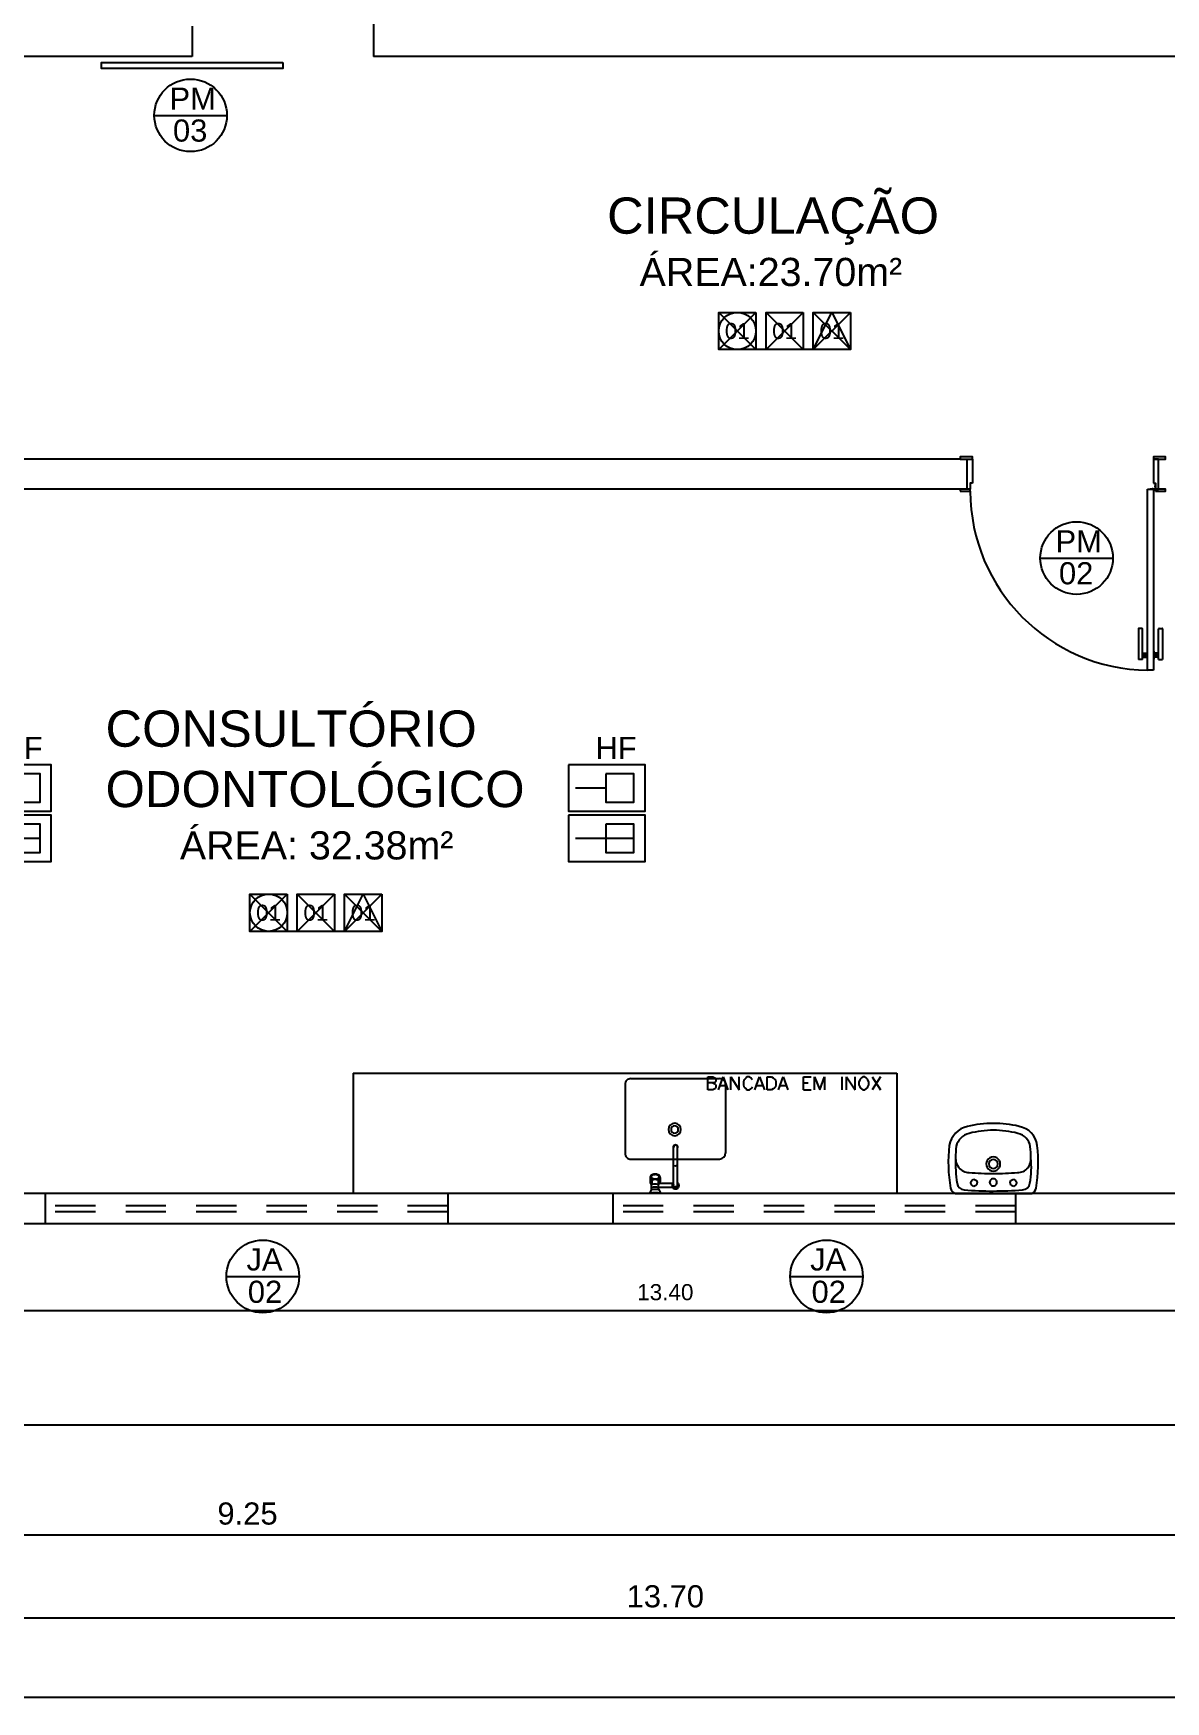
# Model space of a CAD drawing. Header units: millimetres. Extents: x 2125 to 3408, y 1171 to 1686.
# Drawn here: x 2419.12 to 2424.75, y 1474.37 to 1482.66 of the extents above; entities that cross this region are included whole.
import ezdxf
from ezdxf.enums import TextEntityAlignment as Align

# ---------------------------------------------------------------- set-up
doc = ezdxf.new("R2010")
doc.units = ezdxf.units.MM
doc.linetypes.add('CONTORNO_QUADRO_T', pattern=[0.35, 0.2, -0.15])
for name, color, linetype in [('APCOZ', 7, 'Continuous'), ('APCOZ-I', 251, 'Continuous'), ('at_Entity', 7, 'Continuous'), ('CALÇADA', 252, 'Continuous'), ('cotas', 7, 'Continuous'), ('ESQUADRIA', 3, 'Continuous'), ('ESQUADRIAS', 7, 'Continuous'), ('Esquadrias_Portas', 2, 'Continuous'), ('JANELA2', 1, 'Continuous'), ('Layout_Equipamentos', 7, 'Continuous'), ('PAREDE', 4, 'Continuous'), ('TEXTO01', 7, 'Continuous'), ('TEXTO02', 3, 'Continuous'), ('TEXTO03', 2, 'Continuous'), ('TEXTO_ESP_FORRO', 62, 'Continuous'), ('TEXTO_ESP_PAREDES', 10, 'Continuous'), ('TEXTO_ESP_PISO', 150, 'Continuous'), ('TOMADAS DENTISTA', 7, 'Continuous')]:
    doc.layers.add(name, color=color, linetype=linetype)
doc.styles.add('ARIAL', font='sanss___.ttf')
doc.styles.add('ROMANS', font='arial.ttf')
doc.styles.add('TEXTO1', font='swissko.ttf', dxfattribs={"width": 0.6, "height": 0.1})
doc.dimstyles.new('ESCALA 50', dxfattribs={"dimtxt": 0.08, "dimasz": 0.02, "dimexe": 0.05, "dimexo": 0.05, "dimgap": 0.05, "dimtad": 1, "dimlfac": -10, "dimzin": 1, "dimdsep": 46, "dimtxsty": 'ROMANS', "dimblk1": 'PPC', "dimblk2": 'PPC', "dimsah": 1, "dimcen": 0.02, "dimclrd": 7, "dimclre": 7, "dimclrt": 3, "dimadec": 0, "dimazin": 0, "dimtfac": 1, "dimtix": 1, "dimtmove": 1, "dimatfit": 3, "dimldrblk": 'PPC', "dimfxl": 0, "dimtolj": 1, "dimtzin": 12, "dimarcsym": 0})
doc.dimstyles.new('ESCALA75', dxfattribs={"dimtxt": 0.11, "dimasz": 0.02, "dimexe": 0.02, "dimexo": 0.04, "dimgap": 0.05, "dimtad": 1, "dimzin": 4, "dimdsep": 46, "dimtxsty": 'ROMANS', "dimblk1": 'PPC', "dimblk2": 'PPC', "dimsah": 1, "dimcen": 0.02, "dimclrd": 7, "dimclre": 7, "dimclrt": 3, "dimazin": 1, "dimtfac": 1, "dimtix": 1, "dimtmove": 0, "dimatfit": 3, "dimldrblk": 'PPC', "dimfxl": 0, "dimtolj": 1, "dimtzin": 12, "dimarcsym": 0})

# ---------------------------------------------------------------- blocks, each defined once
blk = doc.blocks.new('P90_02')
at = {"layer": 'ESQUADRIAS', "color": 3, "linetype": 'Continuous'}
for p, q in [((-0.02, 0.7698), (-0.02, 0.9215)), ((0, 0.9215), (0, 0.7698)), ((0.023, 0.88), (0.023, 0.92)), ((0.057, 0.88), (0.057, 0.92)), ((0.08, 0.9215), (0.08, 0.7698)), ((0.1, 0.7698), (0.1, 0.9215)), ((-0.0035, 0.7668), (-0.0175, 0.7668)), ((0.0835, 0.7668), (0.0975, 0.7668))]:
    blk.add_line(p, q, dxfattribs=at)
at = {"layer": 'ESQUADRIAS', "color": 3}
for p, q in [((0, 0.9215), (-0.02, 0.9215)), ((0.023, 0.92), (0.025, 0.92)), ((0.057, 0.92), (0.055, 0.92)), ((0.08, 0.9215), (0.1, 0.9215)), ((0, 0.91), (0.023, 0.91)), ((0, 0.9), (0.023, 0.9)), ((0, 0.89), (0.023, 0.89)), ((0.023, 0.88), (0.025, 0.88)), ((0.057, 0.88), (0.055, 0.88)), ((0.08, 0.91), (0.057, 0.91)), ((0.08, 0.9), (0.057, 0.9)), ((0.08, 0.89), (0.057, 0.89))]:
    blk.add_line(p, q, dxfattribs=at)
at = {"layer": 'ESQUADRIAS', "color": 2}
for p, q in [((0.025, 0.075), (0.025, 0.975)), ((0.025, 0.975), (0.055, 0.975)), ((0.055, 0.975), (0.055, 0.075)), ((0.055, 0.075), (0.025, 0.075))]:
    blk.add_line(p, q, dxfattribs=at)
at = {"layer": 'ESQUADRIAS'}
for p, q in [((0.0165, 0.0585), (0.0165, 0.0615)), ((0.0315, 0.0735), (0.0285, 0.0735))]:
    blk.add_line(p, q, dxfattribs=at)
at = {"layer": 'ESQUADRIAS', "color": 3}
for points in [[(0.015, 0.085), (-0.035, 0.085), (-0.035, 0.075), (0.015, 0.075)], [(0.985, 0.085), (0.935, 0.085), (0.935, 0.075), (0.985, 0.075)], [(0.025, -0.075), (0, -0.075), (-0.035, -0.075), (-0.035, -0.085), (0.025, -0.085)], [(0.985, -0.075), (0.925, -0.075), (0.925, -0.085), (0.985, -0.085)]]:
    blk.add_lwpolyline(points, close=True, dxfattribs=at)
at = {"layer": 'ESQUADRIAS', "color": 2}
for points in [[(0.025, 0.045), (0.015, 0.045), (0.015, 0.075), (0, 0.075), (0, -0.075), (0.025, -0.075)], [(0.925, 0.045), (0.935, 0.045), (0.935, 0.075), (0.95, 0.075), (0.95, -0.075), (0.925, -0.075)]]:
    blk.add_lwpolyline(points, close=True, dxfattribs=at)
at = {"layer": 'ESQUADRIAS', "color": 1}
for points in [[(0.016, 0.0705, -0.236068), (0.015, 0.0725), (0.015, 0.07), (0.015, 0.05), (0.016, 0.05)], [(0.0195, 0.074, 0.236068), (0.0175, 0.075), (0.02, 0.075), (0.04, 0.075), (0.04, 0.074)]]:
    blk.add_lwpolyline(points, format="xyb", close=True, dxfattribs=at)
at = {"layer": 'ESQUADRIAS'}
for points in [[(0.0173, 0.0625), (0.0165, 0.0615), (0.016, 0.0615)], [(0.0173, 0.0575), (0.0165, 0.0585), (0.016, 0.0585)], [(0.0173, 0.0596), (0.0175, 0.0596), (0.0175, 0.0575), (0.0173, 0.0575), (0.0173, 0.0625), (0.0175, 0.0625), (0.0175, 0.0604), (0.0173, 0.0604)], [(0.0275, 0.0727), (0.0285, 0.0735), (0.0285, 0.074)], [(0.0304, 0.0727), (0.0304, 0.0725), (0.0325, 0.0725), (0.0325, 0.0727), (0.0275, 0.0727), (0.0275, 0.0725), (0.0296, 0.0725), (0.0296, 0.0727)], [(0.0325, 0.0727), (0.0315, 0.0735), (0.0315, 0.074)]]:
    blk.add_lwpolyline(points, dxfattribs=at)
at = {"layer": 'ESQUADRIAS', "color": 1}
blk.add_circle((0.0175, 0.0725), 0.0025, dxfattribs=at)
at = {"layer": 'ESQUADRIAS'}
blk.add_arc((0.0429, 0.083), 0.8921, 0.12949, 89.22311, dxfattribs=at)
at = {"layer": 'ESQUADRIAS', "color": 3, "linetype": 'Continuous'}
for centre, start, end in [((-0.017, 0.7698), 180, 260.53768), ((-0.003, 0.7698), 260.53768, 360), ((0.083, 0.7698), 180, 279.46232), ((0.097, 0.7698), 279.46232, 0)]:
    blk.add_arc(centre, 0.003, start, end, dxfattribs=at)
blk = doc.blocks.new('new block3')
at = {"layer": 'TEXTO01'}
h = blk.add_hatch(dxfattribs=at)
h.set_pattern_fill('ANGLE', color=256)
h.set_pattern_definition([(0, (-2256.878, -909.728), (0, 6.985), [5.08, -1.905]), (90, (-2256.878, -909.728), (-6.985, 4e-16), [5.08, -1.905])])
h.paths.add_polyline_path([(-0.0556, 0.2052), (-0.1956, 0.2052), (-0.1956, 0.0652), (-0.0556, 0.0652)])
for p, q in [((-0.1956, 0.1352), (-0.3456, 0.1352)), ((-0.0556, -0.1148), (-0.3456, -0.1148))]:
    blk.add_line(p, q, dxfattribs=at)
for points in [[(-0.38, 0.25), (-0.38, 0.02), (0, 0.02), (0, 0.25), (-0.38, 0.25)], [(-0.1956, 0.2052), (-0.1956, 0.0652), (-0.0556, 0.0652), (-0.0556, 0.2052), (-0.1956, 0.2052)], [(-0.38, 0), (-0.38, -0.23), (0, -0.23), (0, 0), (-0.38, 0)], [(-0.1956, -0.0448), (-0.1956, -0.1848), (-0.0556, -0.1848), (-0.0556, -0.0448), (-0.1956, -0.0448)]]:
    blk.add_lwpolyline(points, dxfattribs=at)
at = {"layer": 'TEXTO01', "ltscale": 0.0001, "insert": (-0.247, 0.3887), "char_height": 0.11, "width": 0.330365, "attachment_point": 1, "style": 'TEXTO1'}
blk.add_mtext('{\\fSansSerif|b0|i0|c2|p2;\\W1;HF}', dxfattribs=at)
blk = doc.blocks.new('PPC')
at = {"color": 2}
blk.add_circle((0, 0), 0.5, dxfattribs=at)
blk = doc.blocks.new('*D164')
at = {"layer": 'cotas', "color": 7, "lineweight": -2, "transparency": 16777216}
for p, q in [((2413.498, 1476.9109), (2413.498, 1476.9309)), ((2413.798, 1476.8909), (2413.478, 1476.8909)), ((2413.498, 1476.8909), (2413.498, 1476.7409)), ((2413.798, 1476.7409), (2413.478, 1476.7409)), ((2413.498, 1476.7209), (2413.498, 1476.7009))]:
    blk.add_line(p, q, dxfattribs=at)
at = {"layer": 'DEFPOINTS', "color": 0, "transparency": 16777216}
for p in [(2414.4414, 1476.8909), (2413.498, 1476.7409), (2420.8276, 1476.7409)]:
    blk.add_point(p, dxfattribs=at)
at = {"layer": 'cotas', "color": 7, "lineweight": -2, "transparency": 16777216, "xscale": 0.02, "yscale": 0.02, "zscale": 0.02}
for p, rotation in [((2413.498, 1476.8909), 270), ((2413.498, 1476.7409), 90)]:
    blk.add_blockref('PPC', p, dxfattribs=dict(at, rotation=rotation))
at = {"layer": 'cotas', "color": 3, "transparency": 16777216, "insert": (2413.3918, 1476.8159), "char_height": 0.11, "attachment_point": 5, "rotation": 90, "style": 'ROMANS'}
blk.add_mtext('\\A1;.15', dxfattribs=at)
blk = doc.blocks.new('*D173')
at = {"layer": 'cotas', "color": 7, "lineweight": -2, "transparency": 16777216}
for p, q in [((2415.5629, 1475.4943), (2415.5629, 1475.1743)), ((2424.8129, 1475.4943), (2424.8129, 1475.1743)), ((2424.7929, 1475.1943), (2415.5829, 1475.1943))]:
    blk.add_line(p, q, dxfattribs=at)
at = {"layer": 'DEFPOINTS', "color": 0, "transparency": 16777216}
for p in [(2415.5629, 1475.8619), (2424.8129, 1475.8619), (2415.5629, 1475.1943)]:
    blk.add_point(p, dxfattribs=at)
at = {"layer": 'cotas', "color": 7, "lineweight": -2, "transparency": 16777216, "xscale": 0.02, "yscale": 0.02, "zscale": 0.02, "rotation": 180}
blk.add_blockref('PPC', (2415.5629, 1475.1943), dxfattribs=at)
at = {"layer": 'cotas', "color": 7, "lineweight": -2, "transparency": 16777216, "xscale": 0.02, "yscale": 0.02, "zscale": 0.02}
blk.add_blockref('PPC', (2424.8129, 1475.1943), dxfattribs=at)
at = {"layer": 'cotas', "color": 3, "transparency": 16777216, "insert": (2420.1879, 1475.3005), "char_height": 0.11, "attachment_point": 5, "style": 'ROMANS'}
blk.add_mtext('\\A1;9.25', dxfattribs=at)
blk = doc.blocks.new('*D193')
at = {"layer": 'cotas', "color": 7, "lineweight": -2, "transparency": 16777216}
for p, q in [((2415.4129, 1475.083), (2415.4129, 1474.763)), ((2429.1129, 1475.083), (2429.1129, 1474.763)), ((2415.4329, 1474.783), (2429.0929, 1474.783))]:
    blk.add_line(p, q, dxfattribs=at)
at = {"layer": 'DEFPOINTS', "color": 0, "transparency": 16777216}
for p in [(2415.4129, 1475.8496), (2429.1129, 1475.8496), (2429.1129, 1474.783)]:
    blk.add_point(p, dxfattribs=at)
at = {"layer": 'cotas', "color": 7, "lineweight": -2, "transparency": 16777216, "xscale": 0.02, "yscale": 0.02, "zscale": 0.02, "rotation": 180}
blk.add_blockref('PPC', (2415.4129, 1474.783), dxfattribs=at)
at = {"layer": 'cotas', "color": 7, "lineweight": -2, "transparency": 16777216, "xscale": 0.02, "yscale": 0.02, "zscale": 0.02}
blk.add_blockref('PPC', (2429.1129, 1474.783), dxfattribs=at)
at = {"layer": 'cotas', "color": 3, "transparency": 16777216, "insert": (2422.2629, 1474.8892), "char_height": 0.11, "attachment_point": 5, "style": 'ROMANS'}
blk.add_mtext('\\A1;13.70', dxfattribs=at)
blk = doc.blocks.new('new block12')
at = {"layer": 'at_Entity', "color": 0}
for p, q in [((-0.1904, 0), (0, 0)), ((-0.1143, 0.055), (-0.1079, 0.0656)), ((-0.1079, 0.0423), (-0.1143, 0.055)), ((-0.1079, 0.0656), (-0.0973, 0.0719)), ((-0.0973, 0.036), (-0.1079, 0.0423)), ((-0.0973, 0.0719), (-0.0846, 0.0656)), ((-0.0846, 0.0423), (-0.0973, 0.036)), ((-0.0846, 0.0656), (-0.0804, 0.055)), ((-0.0804, 0.055), (-0.0846, 0.0423)), ((-0.0635, 0), (0.1248, 0)), ((0, 0), (0.1926, 0)), ((0.0825, 0.055), (0.0868, 0.0656)), ((0.0868, 0.0423), (0.0825, 0.055)), ((0.0868, 0.0656), (0.0995, 0.0719)), ((0.0995, 0.036), (0.0868, 0.0423)), ((0.0995, 0.0719), (0.11, 0.0656)), ((0.11, 0.0423), (0.0995, 0.036)), ((0.11, 0.0656), (0.1164, 0.055)), ((0.1164, 0.055), (0.11, 0.0423))]:
    blk.add_line(p, q, dxfattribs=at)
for centre, radius, start, end in [((-0.1037, 0.2192), 0.1175, 102.51398, 169.94425), ((-0.0119, -0.1249), 0.4735, 88.69805, 104.42194), ((0.0099, -0.1255), 0.4741, 75.63679, 91.34148), ((0.1075, 0.2249), 0.1107, 7.71962, 79.59246), ((-0.1021, 0.2163), 0.0847, 102.94607, 167.28087), ((0.0138, -0.2613), 0.5766, 91.35244, 103.5038), ((-0.0133, -0.2572), 0.5725, 76.4579, 88.69664), ((0.1052, 0.222), 0.0784, 8.41938, 78.38368), ((0.5296, 0.1532), 0.7539, 173.41338, 189.69292), ((0.4249, 0.1494), 0.6136, 177.32306, 189.24154), ((0.1228, 0.188), 0.311, 171.32208, 181.82646), ((-0.1166, 0.1739), 0.0716, 176.60246, 219.59969), ((-0.0011, 0.1471), 0.0349, 90, 149.99293), ((-0.0011, 0.1471), 0.0222, 90, 180), ((-0.0011, 0.1471), 0.0349, 29.99676, 89.99928), ((-0.0011, 0.1471), 0.0222, 360, 90), ((0.1078, 0.1732), 0.0781, 324.65246, 2.83944), ((-0.2623, 0.1317), 0.4504, 349.78202, 5.79718), ((-0.1329, 0.1882), 0.3189, 357.99462, 8.16964), ((-0.5309, 0.1535), 0.7531, 350.27914, 6.57653), ((-0.1209, 0.1714), 0.0667, 220.34381, 269.44866), ((0.0021, 1.5743), 1.4748, 265.18956, 269.93912), ((-0.0011, 0.1471), 0.0349, 150.00315, 209.99685), ((-0.0011, 0.1471), 0.0349, 209.99676, 269.99928), ((-0.0011, 0.1471), 0.0222, 180, 270), ((-0.0011, 0.1471), 0.0222, 270.00968, 360), ((-0.0011, 0.1471), 0.0349, 270, 329.99293), ((-0.001, 1.4521), 1.3526, 270.02076, 275.09507), ((-0.0011, 0.1471), 0.0349, 330.00315, 29.99685), ((0.1226, 0.1679), 0.0631, 266.77318, 320.7547), ((-0.1647, 0.0446), 0.0522, 200.54167, 238.93005), ((-0.1427, 0.0567), 0.0385, 188.75581, 265.61268), ((-0.0074, 1.7284), 1.7156, 265.3753, 270.21026), ((-0.0011, 0.0561), 0.018, 150.01278, 209.98722), ((-0.0011, 0.0561), 0.018, 90, 150.03984), ((-0.0011, 0.0561), 0.018, 210.01908, 270.03665), ((-0.001, 0.0561), 0.018, 30.01908, 90.03665), ((-0.0011, 0.0561), 0.018, 270, 330.03984), ((-0.0011, 1.8918), 1.879, 270, 274.41438), ((-0.0011, 0.0561), 0.018, 330.01278, 29.98722), ((0.1414, 0.0585), 0.0402, 273.11398, 350.39284), ((0.1736, 0.034), 0.0386, 297.86727, 348.56925)]:
    blk.add_arc(centre, radius, start, end, dxfattribs=at)
blk = doc.blocks.new('new block14')
at = {"layer": 'APCOZ'}
for p, q in [((-1.1092, 0.0548), (-1.1092, 0.2258)), ((-1.0892, 0.0548), (-1.0892, 0.2258)), ((-1.2183, 0.0215), (-1.229, 0)), ((-1.2257, 0.0798), (-1.2257, 0.0582)), ((-1.2183, 0.0215), (-1.2183, 0.0457)), ((-1.1831, 0.0215), (-1.1831, 0.0307)), ((-1.1132, 0.0307), (-1.1831, 0.0307)), ((-1.1831, 0.0215), (-1.1723, 0)), ((-1.1132, 0.0507), (-1.178, 0.0507)), ((-1.1757, 0.0798), (-1.1757, 0.0582))]:
    blk.add_line(p, q, dxfattribs=at)
at = {"layer": 'APCOZ', "linetype": 'Continuous'}
for points in [[(-1.1757, 0.0802, 0), (-1.1762, 0.0834, 0), (-1.1776, 0.0865, 0), (-1.1796, 0.0893, 0), (-1.1824, 0.0918, 0), (-1.1858, 0.094, 0), (-1.1897, 0.0956, 0), (-1.1939, 0.0968, 0), (-1.1984, 0.0973, 0), (-1.2029, 0.0973, 0), (-1.2074, 0.0968, 0), (-1.2116, 0.0956, 0), (-1.2155, 0.094, 0), (-1.2189, 0.0918, 0), (-1.2217, 0.0893, 0), (-1.2238, 0.0865, 0), (-1.2251, 0.0834, 0), (-1.2257, 0.0802, 0)], [(-1.2257, 0.0582, 0), (-1.2254, 0.0554, 0), (-1.2244, 0.0527, 0), (-1.2229, 0.0501, 0), (-1.2209, 0.0478, 0), (-1.2183, 0.0457, 0)], [(-1.178, 0.0507, 0), (-1.1772, 0.0522, 0), (-1.1765, 0.0536, 0), (-1.1761, 0.0551, 0), (-1.1758, 0.0566, 0), (-1.1757, 0.0582, 0)]]:
    blk.add_polyline3d(points, dxfattribs=at)
at = {"layer": 'APCOZ'}
for centre, radius, start, end in [((-1.0992, 0.2307), 0.0112, 333.72082, 206.27918), ((-1.0992, 0.0407), 0.0173, 125.41872, 144.5813), ((-1.0992, 0.0407), 0.0173, 215.4187, 324.5813), ((-1.0992, 0.0407), 0.0173, 35.4187, 54.58128), ((-1.0992, 0.0407), 0.0173, 324.5813, 35.4187)]:
    blk.add_arc(centre, radius, start, end, dxfattribs=at)
at = {"layer": 'APCOZ-I'}
for p, q in [((-1.1092, 0.2258), (-1.1092, 0.2307)), ((-1.0892, 0.2258), (-1.0892, 0.2307)), ((-1.2183, 0.0215), (-1.1831, 0.0215)), ((-1.2163, 0.066), (-1.2163, 0.0446)), ((-1.185, 0.066), (-1.185, 0.0446)), ((-1.1831, 0.0307), (-1.1831, 0.0457)), ((-1.1092, 0.0371), (-1.1092, 0.0548)), ((-1.0892, 0.0371), (-1.0892, 0.0548))]:
    blk.add_line(p, q, dxfattribs=at)
at = {"layer": 'APCOZ-I', "linetype": 'Continuous'}
for points in [[(-1.2201, 0.0834, 0), (-1.2197, 0.0812, 0), (-1.2186, 0.0792, 0), (-1.2167, 0.0773, 0), (-1.2141, 0.0756, 0), (-1.211, 0.0743, 0), (-1.2074, 0.0734, 0), (-1.2036, 0.0728, 0), (-1.1997, 0.0727, 0), (-1.1958, 0.073, 0), (-1.1921, 0.0738, 0), (-1.1888, 0.0749, 0), (-1.1859, 0.0764, 0), (-1.1837, 0.0782, 0), (-1.1821, 0.0802, 0), (-1.1813, 0.0823, 0), (-1.1813, 0.0845, 0), (-1.1821, 0.0866, 0), (-1.1837, 0.0886, 0), (-1.1859, 0.0903, 0), (-1.1888, 0.0918, 0), (-1.1921, 0.093, 0), (-1.1958, 0.0937, 0), (-1.1997, 0.0941, 0), (-1.2036, 0.0939, 0), (-1.2074, 0.0934, 0), (-1.211, 0.0925, 0), (-1.2141, 0.0911, 0), (-1.2167, 0.0895, 0), (-1.2186, 0.0876, 0), (-1.2197, 0.0855, 0), (-1.2201, 0.0834, 0)], [(-1.2257, 0.0802, 0), (-1.2254, 0.0772, 0), (-1.2244, 0.0742, 0), (-1.2227, 0.0714, 0), (-1.2203, 0.0688, 0), (-1.2173, 0.0666, 0)], [(-1.2183, 0.0457, 0), (-1.218, 0.0455, 0), (-1.2178, 0.0453, 0), (-1.2176, 0.0452, 0), (-1.2173, 0.045, 0), (-1.2171, 0.0449, 0)], [(-1.1843, 0.0449, 0), (-1.184, 0.045, 0), (-1.1838, 0.0452, 0), (-1.1835, 0.0453, 0), (-1.1833, 0.0455, 0), (-1.1831, 0.0457, 0)], [(-1.184, 0.0666, 0), (-1.1811, 0.0688, 0), (-1.1788, 0.0712, 0), (-1.1771, 0.0739, 0), (-1.176, 0.0768, 0), (-1.1757, 0.0798, 0)], [(-1.1831, 0.0457, 0), (-1.1819, 0.0466, 0), (-1.1807, 0.0475, 0), (-1.1797, 0.0486, 0), (-1.1788, 0.0496, 0), (-1.178, 0.0507, 0)]]:
    blk.add_polyline3d(points, dxfattribs=at)
at = {"layer": 'APCOZ-I'}
for centre, radius, start, end in [((-1.0992, 0.2307), 0.01, 0, 180), ((-1.1018, 0.1616), 0.0233, 244.55551, 295.44449), ((-1.2007, -0.2752), 0.2786, 84.37523, 95.62477), ((-1.2007, -0.0495), 0.0816, 77.53823, 102.46177), ((-1.2162, 0.0683), 0.002, 237.84409, 296.02511), ((-1.2161, 0.0466), 0.002, 238.43251, 285.68606), ((-1.2007, -0.0082), 0.0549, 74.31395, 105.68605), ((-1.2007, 0.0364), 0.0335, 63.97489, 116.02511), ((-1.1851, 0.0683), 0.002, 243.97489, 302.15591), ((-1.1853, 0.0466), 0.002, 254.31395, 301.56748), ((-1.0992, 0.0407), 0.0173, 144.5813, 215.4187), ((-1.0992, 0.0407), 0.0126, 142.25181, 37.74819), ((-1.0992, 0.0582), 0.0233, 244.55551, 295.44449)]:
    blk.add_arc(centre, radius, start, end, dxfattribs=at)
at = {"layer": 'at_Entity', "color": 0}
for p, q in [((-2.7001, 0.5989), (0, 0.5989)), ((-2.7001, 0.5989), (-2.7001, 0)), ((0, 0.5989), (0, 0)), ((-1.3501, 0.5417), (-1.3501, 0.201)), ((-1.3204, 0.5713), (-0.8803, 0.5713)), ((-0.9395, 0.5163), (-0.9395, 0.5798)), ((-0.9395, 0.5798), (-0.9141, 0.5798)), ((-0.9141, 0.5502), (-0.9395, 0.5502)), ((-0.9141, 0.5163), (-0.9395, 0.5163)), ((-0.9141, 0.5798), (-0.9036, 0.5756)), ((-0.9036, 0.5523), (-0.9141, 0.5502)), ((-0.9141, 0.5502), (-0.9036, 0.5459)), ((-0.9036, 0.5206), (-0.9141, 0.5163)), ((-0.9036, 0.5756), (-0.9015, 0.5735)), ((-0.9015, 0.5544), (-0.9036, 0.5523)), ((-0.9036, 0.5459), (-0.9015, 0.5438)), ((-0.9015, 0.5227), (-0.9036, 0.5206)), ((-0.9015, 0.5735), (-0.8993, 0.5671)), ((-0.8993, 0.5608), (-0.9015, 0.5544)), ((-0.9015, 0.5438), (-0.8993, 0.5375)), ((-0.8993, 0.529), (-0.9015, 0.5227)), ((-0.8993, 0.5671), (-0.8993, 0.5608)), ((-0.8993, 0.5375), (-0.8993, 0.529)), ((-0.8866, 0.5163), (-0.8634, 0.5798)), ((-0.8782, 0.5375), (-0.8485, 0.5375)), ((-0.8634, 0.5798), (-0.8401, 0.5163)), ((-0.8507, 0.5417), (-0.8507, 0.201)), ((-0.8253, 0.5163), (-0.8253, 0.5798)), ((-0.8253, 0.5798), (-0.783, 0.5163)), ((-0.783, 0.5163), (-0.783, 0.5798)), ((-0.7597, 0.565), (-0.7618, 0.5544)), ((-0.7618, 0.5544), (-0.7618, 0.5396)), ((-0.7618, 0.5396), (-0.7597, 0.5311)), ((-0.7554, 0.5692), (-0.7597, 0.565)), ((-0.7597, 0.5311), (-0.7554, 0.5248)), ((-0.7491, 0.5756), (-0.7554, 0.5692)), ((-0.7554, 0.5248), (-0.7491, 0.5206)), ((-0.7449, 0.5798), (-0.7491, 0.5756)), ((-0.7491, 0.5206), (-0.7449, 0.5163)), ((-0.7322, 0.5798), (-0.7449, 0.5798)), ((-0.7449, 0.5163), (-0.7322, 0.5163)), ((-0.7258, 0.5756), (-0.7322, 0.5798)), ((-0.7322, 0.5163), (-0.7258, 0.5206)), ((-0.7195, 0.5692), (-0.7258, 0.5756)), ((-0.7258, 0.5206), (-0.7195, 0.5248)), ((-0.7174, 0.565), (-0.7195, 0.5692)), ((-0.7195, 0.5248), (-0.7174, 0.5311)), ((-0.7047, 0.5163), (-0.6814, 0.5798)), ((-0.6962, 0.5375), (-0.6666, 0.5375)), ((-0.6814, 0.5798), (-0.6581, 0.5163)), ((-0.6433, 0.5163), (-0.6433, 0.5798)), ((-0.6433, 0.5798), (-0.6221, 0.5798)), ((-0.6221, 0.5163), (-0.6433, 0.5163)), ((-0.6221, 0.5798), (-0.6137, 0.5756)), ((-0.6137, 0.5206), (-0.6221, 0.5163)), ((-0.6137, 0.5756), (-0.6073, 0.5692)), ((-0.6073, 0.5248), (-0.6137, 0.5206)), ((-0.6073, 0.5692), (-0.6031, 0.565)), ((-0.6031, 0.5311), (-0.6073, 0.5248)), ((-0.6031, 0.565), (-0.601, 0.5544)), ((-0.601, 0.5396), (-0.6031, 0.5311)), ((-0.601, 0.5544), (-0.601, 0.5396)), ((-0.5883, 0.5163), (-0.565, 0.5798)), ((-0.5798, 0.5375), (-0.5502, 0.5375)), ((-0.565, 0.5798), (-0.5417, 0.5163)), ((-0.4634, 0.5163), (-0.4634, 0.5798)), ((-0.4634, 0.5798), (-0.4253, 0.5798)), ((-0.4634, 0.5502), (-0.4401, 0.5502)), ((-0.4634, 0.5163), (-0.4253, 0.5163)), ((-0.4084, 0.5163), (-0.4084, 0.5798)), ((-0.4084, 0.5798), (-0.383, 0.5163)), ((-0.383, 0.5163), (-0.3597, 0.5798)), ((-0.3597, 0.5798), (-0.3597, 0.5163)), ((-0.273, 0.5798), (-0.273, 0.5163)), ((-0.2497, 0.5163), (-0.2497, 0.5798)), ((-0.2497, 0.5798), (-0.2074, 0.5163)), ((-0.2074, 0.5163), (-0.2074, 0.5798)), ((-0.1841, 0.565), (-0.1883, 0.5544)), ((-0.1883, 0.5544), (-0.1883, 0.5396)), ((-0.1883, 0.5396), (-0.1841, 0.5311)), ((-0.182, 0.5692), (-0.1841, 0.565)), ((-0.1841, 0.5311), (-0.182, 0.5248)), ((-0.1756, 0.5756), (-0.182, 0.5692)), ((-0.182, 0.5248), (-0.1756, 0.5206)), ((-0.1693, 0.5798), (-0.1756, 0.5756)), ((-0.1756, 0.5206), (-0.1693, 0.5163)), ((-0.1587, 0.5798), (-0.1693, 0.5798)), ((-0.1693, 0.5163), (-0.1587, 0.5163)), ((-0.1524, 0.5756), (-0.1587, 0.5798)), ((-0.1587, 0.5163), (-0.1524, 0.5206)), ((-0.146, 0.5692), (-0.1524, 0.5756)), ((-0.1524, 0.5206), (-0.146, 0.5248)), ((-0.1439, 0.565), (-0.146, 0.5692)), ((-0.146, 0.5248), (-0.1439, 0.5311)), ((-0.1397, 0.5544), (-0.1439, 0.565)), ((-0.1439, 0.5311), (-0.1397, 0.5396)), ((-0.1397, 0.5396), (-0.1397, 0.5544)), ((-0.1227, 0.5798), (-0.0804, 0.5163)), ((-0.0804, 0.5798), (-0.1227, 0.5163)), ((-1.3204, 0.1714), (-1.1118, 0.1714)), ((-1.0918, 0.1714), (-0.8803, 0.1714))]:
    blk.add_line(p, q, dxfattribs=at)
for centre, radius, start, end in [((-1.3212, 0.5425), 0.0289, 88.51591, 181.48409), ((-0.8795, 0.5425), 0.0289, 358.5174, 91.4826), ((-1.1035, 0.3185), 0.0307, 90, 180), ((-1.1035, 0.3185), 0.018, 90, 180), ((-1.1035, 0.3185), 0.0307, 360, 90), ((-1.1035, 0.3185), 0.018, 360, 90), ((-1.1035, 0.3185), 0.0307, 180, 270), ((-1.1035, 0.3185), 0.018, 180, 270), ((-1.1035, 0.3185), 0.018, 270, 0), ((-1.1035, 0.3185), 0.0307, 270, 0), ((-1.3212, 0.2003), 0.0289, 178.51591, 271.48409), ((-0.8813, 0.2021), 0.0307, 270, 0)]:
    blk.add_arc(centre, radius, start, end, dxfattribs=at)
at = {"layer": 'Layout_Equipamentos'}
blk.add_line((-1.3204, 0.1714), (-0.8803, 0.1714), dxfattribs=at)
blk = doc.blocks.new('Esp_Pis_Par_For_Esc100')
at = {"layer": 'DEFPOINTS'}
for p, q in [((0, 0.37), (0.37, 0)), ((0.37, 0.37), (0, 0)), ((0.47, 0.37), (0.84, 0)), ((0.84, 0.37), (0.47, 0)), ((0.94, 0.37), (1.31, 0)), ((1.31, 0.37), (0.94, 0)), ((0.47, 0), (0.37, 0)), ((0.94, 0), (0.84, 0))]:
    blk.add_line(p, q, dxfattribs=at)
for points in [[(0.37, 0.37), (0.37, 0), (0, 0), (0, 0.37)], [(1.31, 0.37), (1.31, 0), (0.94, 0), (0.94, 0.37)]]:
    blk.add_lwpolyline(points, close=True, dxfattribs=at)
at = {"layer": 'TEXTO_ESP_FORRO'}
blk.add_lwpolyline([(0.94, 0), (1.125, 0.37), (1.31, 0)], close=True, dxfattribs=at)
at = {"layer": 'TEXTO_ESP_PAREDES'}
blk.add_lwpolyline([(0.84, 0.37), (0.84, 0), (0.47, 0), (0.47, 0.37)], close=True, dxfattribs=at)
at = {"layer": 'TEXTO_ESP_PISO'}
blk.add_circle((0.185, 0.185), 0.185, dxfattribs=at)
at = {"layer": 'TEXTO_ESP_FORRO', "color": 3, "linetype": 'ByBlock', "style": 'ARIAL', "text_generation_flag": 6}
blk.add_attdef('FOR', text='', height=0.16, rotation=180, dxfattribs=at).set_placement((1.125, 0.185), align=Align.MIDDLE_CENTER)
at = {"layer": 'TEXTO_ESP_PAREDES', "color": 3, "linetype": 'ByBlock', "ltscale": 0.0001, "style": 'ARIAL', "text_generation_flag": 6}
blk.add_attdef('PAR', text='', height=0.16, rotation=180, dxfattribs=at).set_placement((0.655, 0.185), align=Align.MIDDLE_CENTER)
at = {"layer": 'TEXTO_ESP_PISO', "color": 3, "linetype": 'ByBlock', "style": 'ARIAL', "text_generation_flag": 6}
blk.add_attdef('PIS', text='', height=0.16, rotation=180, dxfattribs=at).set_placement((0.185, 0.185), align=Align.MIDDLE_CENTER)
blk = doc.blocks.new('*D327')
at = {"layer": 'cotas', "color": 7, "lineweight": -2, "transparency": 16777216}
for p, q in [((2415.4129, 1474.6865), (2415.4129, 1474.3665)), ((2474.2805, 1474.3865), (2415.4329, 1474.3865)), ((2474.3005, 1474.3865), (2474.3005, 1474.3665))]:
    blk.add_line(p, q, dxfattribs=at)
at = {"layer": 'DEFPOINTS', "color": 0, "transparency": 16777216}
for p in [(2415.4129, 1476.8909), (2415.4129, 1474.3865), (2474.3005, 1474.3865)]:
    blk.add_point(p, dxfattribs=at)
at = {"layer": 'cotas', "color": 7, "lineweight": -2, "transparency": 16777216, "xscale": 0.02, "yscale": 0.02, "zscale": 0.02, "rotation": 180}
blk.add_blockref('PPC', (2415.4129, 1474.3865), dxfattribs=at)
at = {"layer": 'cotas', "color": 7, "lineweight": -2, "transparency": 16777216, "xscale": 0.02, "yscale": 0.02, "zscale": 0.02}
blk.add_blockref('PPC', (2474.3005, 1474.3865), dxfattribs=at)
at = {"layer": 'cotas', "color": 3, "transparency": 16777216, "insert": (2444.8567, 1474.4927), "char_height": 0.11, "attachment_point": 5, "style": 'ROMANS'}
blk.add_mtext('\\A1;58.89', dxfattribs=at)
blk = doc.blocks.new('*D1118')
at = {"color": 7, "lineweight": -2, "transparency": 16777216}
for p, q in [((2415.5629, 1476.6097), (2415.5629, 1476.2597)), ((2428.9629, 1476.6097), (2428.9629, 1476.2597)), ((2415.5829, 1476.3097), (2428.9429, 1476.3097))]:
    blk.add_line(p, q, dxfattribs=at)
at = {"layer": 'DEFPOINTS', "color": 0, "transparency": 16777216}
for p in [(2415.5629, 1476.8909), (2428.9629, 1476.8909), (2428.9629, 1476.3097)]:
    blk.add_point(p, dxfattribs=at)
at = {"color": 7, "lineweight": -2, "transparency": 16777216, "xscale": 0.02, "yscale": 0.02, "zscale": 0.02, "rotation": 180}
blk.add_blockref('PPC', (2415.5629, 1476.3097), dxfattribs=at)
at = {"color": 7, "lineweight": -2, "transparency": 16777216, "xscale": 0.02, "yscale": 0.02, "zscale": 0.02}
blk.add_blockref('PPC', (2428.9629, 1476.3097), dxfattribs=at)
at = {"color": 3, "transparency": 16777216, "insert": (2422.2629, 1476.4006), "char_height": 0.08, "attachment_point": 5, "style": 'ROMANS'}
blk.add_mtext('\\A1;13.40', dxfattribs=at)

msp = doc.modelspace()

# ---------------------------------------------------------------- linework, layer by layer
at = {"layer": 'CALÇADA', "linetype": 'Continuous'}
msp.add_line((2430.1129, 1475.7409), (2414.4129, 1475.7409), dxfattribs=at)
at = {"layer": 'ESQUADRIA', "linetype": 'CONTORNO_QUADRO_T'}
for p, q in [((2421.1829, 1476.8309), (2419.1829, 1476.8309)), ((2424.0029, 1476.8309), (2422.0029, 1476.8309)), ((2421.1829, 1476.8009), (2419.1829, 1476.8009)), ((2424.0029, 1476.8009), (2422.0029, 1476.8009))]:
    msp.add_line(p, q, dxfattribs=at)
at = {"layer": 'Esquadrias_Portas'}
msp.add_lwpolyline([(2420.3629, 1482.5109), (2420.3629, 1482.4809), (2419.4629, 1482.4809), (2419.4629, 1482.5109), (2420.3629, 1482.5109)], dxfattribs=at)
at = {"layer": 'JANELA2'}
for p, q in [((2419.1829, 1476.8909), (2419.1829, 1476.7409)), ((2421.1829, 1476.8909), (2421.1829, 1476.7409)), ((2422.0029, 1476.8909), (2422.0029, 1476.7409)), ((2424.0029, 1476.8909), (2424.0029, 1476.7409))]:
    msp.add_line(p, q, dxfattribs=at)
at = {"layer": 'PAREDE'}
for p, q in [((2420.8129, 1483.8909), (2420.8129, 1482.5409)), ((2419.9129, 1482.6909), (2419.9129, 1482.5409))]:
    msp.add_line(p, q, dxfattribs=at)
at = {"layer": 'PAREDE', "linetype": 'Continuous'}
for p, q in [((2419.9129, 1482.5409), (2418.3979, 1482.5409)), ((2425.7279, 1482.5409), (2420.8129, 1482.5409)), ((2423.7279, 1480.5409), (2418.1979, 1480.5409)), ((2423.7279, 1480.3909), (2418.1979, 1480.3909)), ((2424.8129, 1476.8909), (2415.5629, 1476.8909)), ((2429.1129, 1476.7409), (2413.9879, 1476.7409))]:
    msp.add_line(p, q, dxfattribs=at)
at = {"layer": 'TEXTO01'}
for p, q in [((2419.7248, 1482.2485), (2420.0856, 1482.2485)), ((2424.1254, 1480.0488), (2424.4861, 1480.0488)), ((2420.0833, 1476.4792), (2420.4441, 1476.4792)), ((2422.8832, 1476.4792), (2423.2439, 1476.4792))]:
    msp.add_line(p, q, dxfattribs=at)
for centre in [(2419.9052, 1482.2485), (2424.3058, 1480.0488), (2420.2637, 1476.4792), (2423.0636, 1476.4792)]:
    msp.add_circle(centre, 0.1804, dxfattribs=at)

# ---------------------------------------------------------------- block references
at = {"layer": 'ESQUADRIAS', "rotation": 180}
msp.add_blockref('P90_02', (2424.7129, 1480.4659), dxfattribs=at)
at = {"layer": 'Layout_Equipamentos'}
for name, p in [('new block14', (2423.4129, 1476.8909)), ('new block12', (2423.8929, 1476.8909))]:
    msp.add_blockref(name, p, dxfattribs=at)
at = {"layer": 'TEXTO02', "xscale": 0.5, "yscale": 0.5, "zscale": 0.5}
for p in [(2422.5281, 1481.0847), (2420.2001, 1478.1939)]:
    msp.add_blockref('Esp_Pis_Par_For_Esc100', p, dxfattribs=at).add_auto_attribs({'PIS': '01', 'PAR': '01', 'FOR': '01'})
at = {"layer": 'TOMADAS DENTISTA'}
for p in [(2419.2129, 1478.7709), (2422.1629, 1478.7709)]:
    msp.add_blockref('new block3', p, dxfattribs=at)

# ---------------------------------------------------------------- texts
at = {"layer": 'TEXTO01', "ltscale": 0.0001, "char_height": 0.11, "width": 0.330365, "attachment_point": 1, "style": 'TEXTO1'}
for s, insert in [('{\\fSansSerif|b0|i0|c2|p2;\\W1;PM}', (2419.8004, 1482.3865)), ('{\\fSansSerif|b0|i0|c2|p2;\\W1;03}', (2419.8175, 1482.228)), ('{\\fSansSerif|b0|i0|c2|p2;\\W1;PM}', (2424.201, 1480.1868)), ('{\\fSansSerif|b0|i0|c2|p2;\\W1;02}', (2424.2181, 1480.0283)), ('{\\fSansSerif|b0|i0|c2|p2;\\W1;JA}', (2420.1826, 1476.6187)), ('{\\fSansSerif|b0|i0|c2|p2;\\W1;JA}', (2422.9824, 1476.6187)), ('{\\fSansSerif|b0|i0|c2|p2;\\W1;02}', (2420.1893, 1476.458)), ('{\\fSansSerif|b0|i0|c2|p2;\\W1;02}', (2422.9892, 1476.458))]:
    msp.add_mtext(s, dxfattribs=dict(at, insert=insert))
at = {"layer": 'TEXTO03', "ltscale": 0.0001, "char_height": 0.12, "attachment_point": 1, "style": 'TEXTO1'}
for s, insert, width in [('\\pi-0.0659;{\\fSansSerif|b0|i0|c2|p2;\\H1.5x;\\W1;\\C2;CIRCULAÇÃO\\P\\pi0.095437;\\H0.77777x;\\C3;ÁREA:23.70m²}', (2422.0398, 1481.8404), 1.466226), ('{\\fSansSerif|b0|i0|c2|p2;\\H1.5x;\\W1;\\C2;CONSULTÓRIO\\PODONTOLÓGICO\\P\\pi0.36929;\\H0.77777x;\\C3;ÁREA: 32.38m²}', (2419.4826, 1479.2913), 2.067309)]:
    msp.add_mtext(s, dxfattribs=dict(at, insert=insert, width=width))

# ---------------------------------------------------------------- dimensions: what is measured, and where the dimension line sits
dim = msp.add_linear_dim(base=(2428.9629, 1476.3097), p1=(2415.5629, 1476.8909), p2=(2428.9629, 1476.8909), dimstyle='ESCALA 50', override={"dimfxl": 0.3, "dimfxlon": 1})
dim.commit()
dim.dimension.update_dxf_attribs({"geometry": '*D1118', "text_midpoint": (2422.2629, 1476.4006)})
at = {"layer": 'cotas'}
dim = msp.add_linear_dim(base=(2413.498, 1476.7409), p1=(2414.4414, 1476.8909), p2=(2420.8276, 1476.7409), angle=90, dimstyle='ESCALA75', override={"dimtmove": 1}, dxfattribs=at)
dim.commit()
dim.dimension.update_dxf_attribs({"geometry": '*D164', "text_midpoint": (2413.3918, 1476.8159)})
for base, p1, p2, picture, middle in [((2415.4129, 1474.3865), (2474.3005, 1474.3865), (2415.4129, 1476.8909), '*D327', (2444.8567, 1474.4927)), ((2429.1129, 1474.783), (2415.4129, 1475.8496), (2429.1129, 1475.8496), '*D193', (2422.2629, 1474.8892))]:
    dim = msp.add_linear_dim(base=base, p1=p1, p2=p2, dimstyle='ESCALA75', dxfattribs=at)
    dim.commit()
    dim.dimension.update_dxf_attribs({"geometry": picture, "text_midpoint": middle})
dim = msp.add_linear_dim(base=(2415.5629, 1475.1943), p1=(2424.8129, 1475.8619), p2=(2415.5629, 1475.8619), dimstyle='ESCALA75', override={"dimtmove": 1}, dxfattribs=at)
dim.commit()
dim.dimension.update_dxf_attribs({"geometry": '*D173', "text_midpoint": (2420.1879, 1475.3005)})

doc.saveas('drawing.dxf')
